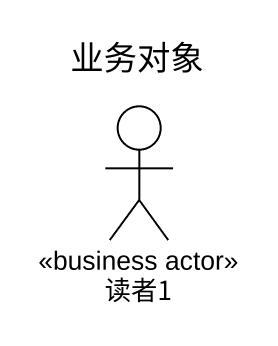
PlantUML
@startuml
title 业务对象
actor 读者1 <<business actor>>
@enduml
